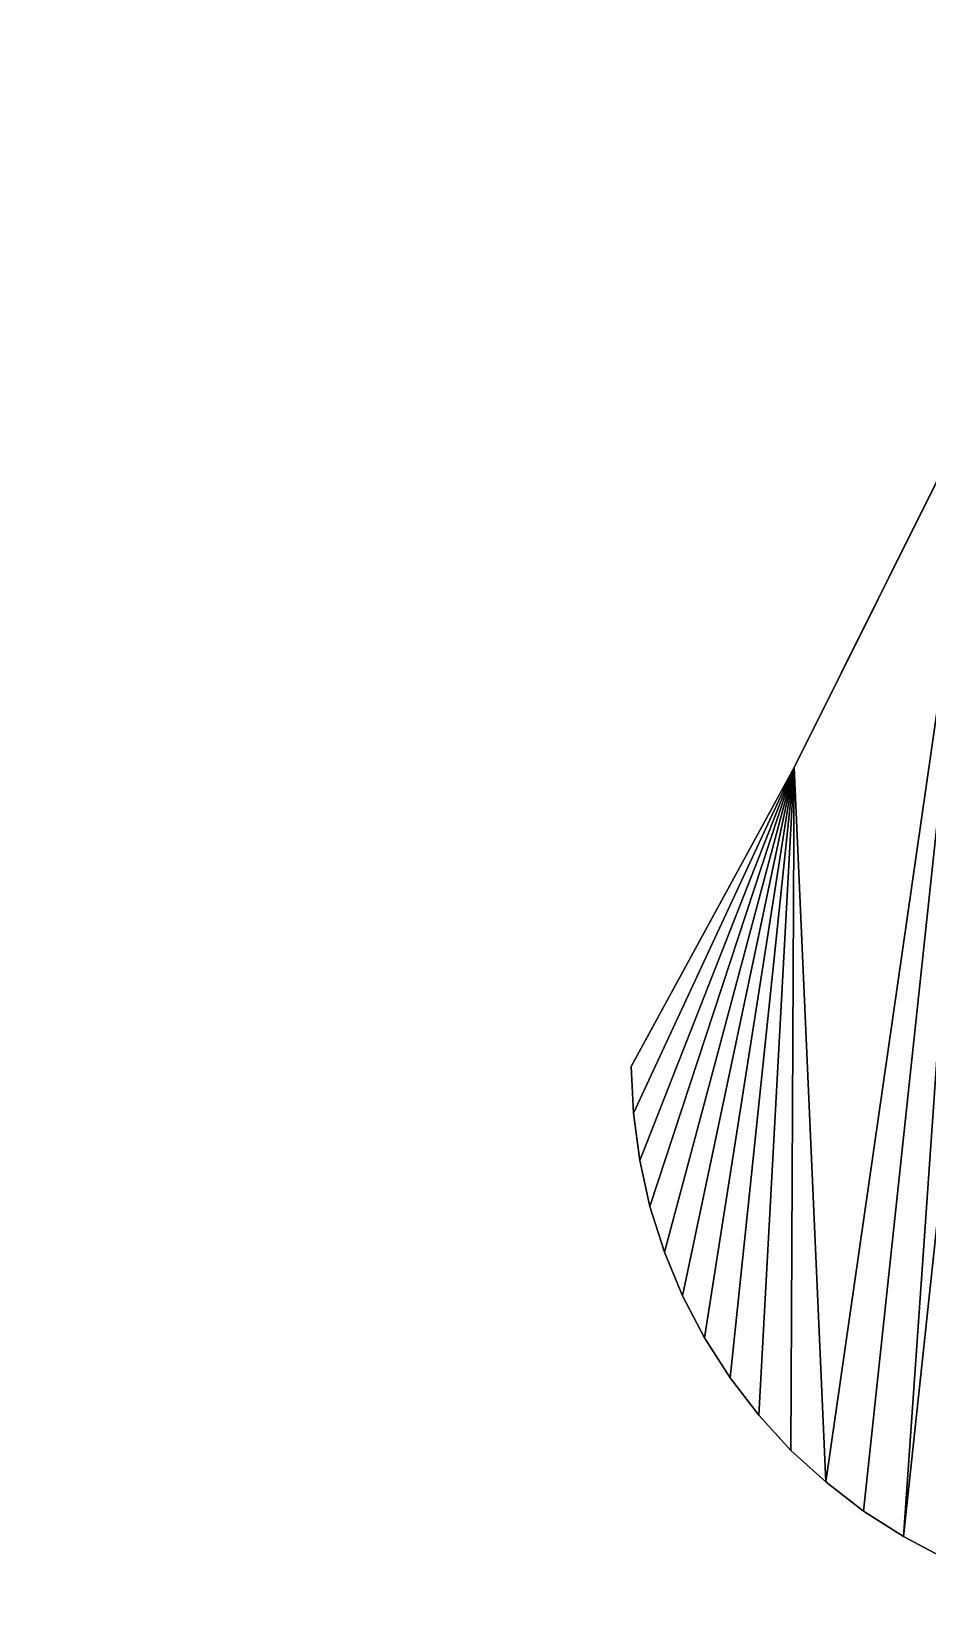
# Model space of a CAD drawing. Header units: inches. Extents: x -40 to 40, y -39.9 to 40.1.
# Drawn here: x -20.67 to -17.38, y -18.36 to -12.55 of the extents above; entities that cross this region are included whole.
import ezdxf

# ---------------------------------------------------------------- set-up
doc = ezdxf.new("R2010")
doc.units = ezdxf.units.IN
doc.header["$MEASUREMENT"] = 0
doc.layers.get('0').update_dxf_attribs({"color": 13})
doc.layers.add('Layer 1', color=7, linetype='Continuous')

# ---------------------------------------------------------------- blocks, each defined once
blk = doc.blocks.new('Group#103')
at = {"layer": 'Layer 1', "color": 163}
for p, q in [((22.7984, 25.9969), (22.0999, 24.5968)), ((22.7984, 25.9969, 1.5), (22.0999, 24.5968, 1.5)), ((22.0999, 24.5968), (21.5007, 23.4971)), ((22.0999, 24.5968, 1.5), (21.5007, 23.4971, 1.5)), ((21.5007, 23.4971), (21.5087, 23.3248)), ((21.5007, 23.4971, 1.5), (21.5087, 23.3248, 1.5)), ((21.5087, 23.3248), (21.5323, 23.1512)), ((21.5087, 23.3248, 1.5), (21.5323, 23.1512, 1.5)), ((21.5323, 23.1512), (21.5694, 22.9817)), ((21.5323, 23.1512, 1.5), (21.5694, 22.9817, 1.5)), ((21.5694, 22.9817), (21.623, 22.8136)), ((21.5694, 22.9817, 1.5), (21.623, 22.8136, 1.5)), ((21.623, 22.8136), (21.6893, 22.6537)), ((21.623, 22.8136, 1.5), (21.6893, 22.6537, 1.5)), ((21.6893, 22.6537), (21.7704, 22.499)), ((21.6893, 22.6537, 1.5), (21.7704, 22.499, 1.5)), ((21.7704, 22.499), (21.8643, 22.3519)), ((21.7704, 22.499, 1.5), (21.8643, 22.3519, 1.5)), ((21.8643, 22.3519), (21.9706, 22.2141)), ((21.8643, 22.3519, 1.5), (21.9706, 22.2141, 1.5)), ((21.9706, 22.2141), (22.0877, 22.0846)), ((21.9706, 22.2141, 1.5), (22.0877, 22.0846, 1.5)), ((22.0877, 22.0846), (22.2171, 21.9688)), ((22.0877, 22.0846, 1.5), (22.2171, 21.9688, 1.5)), ((22.2171, 21.9688), (22.355, 21.8614)), ((22.2171, 21.9688, 1.5), (22.355, 21.8614, 1.5)), ((22.355, 21.8614), (22.5025, 21.7676)), ((22.355, 21.8614, 1.5), (22.5025, 21.7676, 1.5)), ((22.5025, 21.7676), (22.6567, 21.6863)), ((22.5025, 21.7676, 1.5), (22.6567, 21.6863, 1.5))]:
    blk.add_line(p, q, dxfattribs=at)
at = {"layer": 'Layer 1'}
for p, q in [((22.0999, 24.5968), (22.0999, 24.5968, 1.5)), ((21.5007, 23.4971), (21.5007, 23.4971, 1.5)), ((21.5087, 23.3248), (21.5087, 23.3248, 1.5)), ((21.5323, 23.1512), (21.5323, 23.1512, 1.5)), ((21.5694, 22.9817), (21.5694, 22.9817, 1.5)), ((21.623, 22.8136), (21.623, 22.8136, 1.5)), ((21.6893, 22.6537), (21.6893, 22.6537, 1.5)), ((21.7704, 22.499), (21.7704, 22.499, 1.5)), ((21.8643, 22.3519), (21.8643, 22.3519, 1.5)), ((21.9706, 22.2141), (21.9706, 22.2141, 1.5)), ((22.0877, 22.0846), (22.0877, 22.0846, 1.5)), ((22.2171, 21.9688), (22.2171, 21.9688, 1.5)), ((22.355, 21.8614), (22.355, 21.8614, 1.5)), ((22.5025, 21.7676), (22.5025, 21.7676, 1.5))]:
    blk.add_line(p, q, dxfattribs=at)
mesh = blk.add_polyface()
corners = [(22.9005, 23.5847), (22.7984, 25.9969), (23.2987, 27.1985), (23.0211, 23.6347), (23.1505, 23.6517), (23.2799, 23.6347), (18.0018, 41.0011), (0, 39.0015), (0, 41.0011), (18.0018, 39.0015), (18.5087, 41.0078), (18.5087, 38.9864), (18.8007, 41.0192), (18.8007, 38.9767), (19.1208, 41.0353), (19.1208, 38.9588), (19.4692, 41.067), (19.4692, 38.9285), (19.9488, 41.1168), (19.9488, 38.8775), (20.4697, 41.1885), (20.4697, 38.8058), (20.879, 41.2572), (20.879, 38.7369), (21.1987, 41.3178), (21.1987, 38.6763), (21.6989, 41.4269), (21.6989, 38.5674), (22.2403, 41.5673), (22.2403, 38.4269), (22.5301, 41.6668), (22.5301, 38.329), (22.7505, 41.7574), (22.7505, 38.2367), (23.0606, 41.9173), (23.0606, 38.0768), (23.3403, 42.0883), (23.3403, 37.9073)]
mesh.append_faces([[corners[k] for k in face] for face in [(6, 7, 8)]], dxfattribs={"vtx0": -1})
mesh.append_faces([[corners[k] for k in face] for face in [(3, 2, 4), (4, 2, 5), (7, 6, 9), (9, 10, 11), (11, 12, 13), (13, 14, 15), (15, 16, 17), (17, 18, 19), (19, 20, 21), (21, 22, 23), (23, 24, 25), (25, 26, 27), (27, 28, 29), (29, 30, 31), (31, 32, 33), (33, 34, 35), (35, 36, 37)]], dxfattribs={"vtx0": -1, "vtx1": -1})
mesh.append_faces([[corners[k] for k in face] for face in [(0, 1, 2), (9, 6, 10), (11, 10, 12), (13, 12, 14), (15, 14, 16), (17, 16, 18), (19, 18, 20), (21, 20, 22), (23, 22, 24), (25, 24, 26), (27, 26, 28), (29, 28, 30), (31, 30, 32), (33, 32, 34), (35, 34, 36)]], dxfattribs={"vtx0": -1, "vtx2": -1})
mesh = blk.add_polyface()
corners = [(18.0018, 39.0015, 1.5), (0, 41.0011, 1.5), (0, 39.0015, 1.5), (18.0018, 41.0011, 1.5), (18.5087, 38.9864, 1.5), (18.5087, 41.0078, 1.5), (18.8007, 38.9767, 1.5), (18.8007, 41.0192, 1.5), (19.1208, 38.9588, 1.5), (19.1208, 41.0353, 1.5), (19.4692, 38.9285, 1.5), (19.4692, 41.067, 1.5), (19.9488, 38.8775, 1.5), (19.9488, 41.1168, 1.5), (20.4697, 38.8058, 1.5), (20.4697, 41.1885, 1.5), (20.879, 38.7369, 1.5), (20.879, 41.2572, 1.5), (21.1987, 38.6763, 1.5), (21.1987, 41.3178, 1.5), (21.6989, 38.5674, 1.5), (21.6989, 41.4269, 1.5), (22.2403, 38.4269, 1.5), (22.2403, 41.5673, 1.5), (22.5301, 38.329, 1.5), (22.5301, 41.6668, 1.5), (22.7505, 38.2367, 1.5), (22.7505, 41.7574, 1.5), (23.0606, 38.0768, 1.5), (23.0606, 41.9173, 1.5), (23.3403, 37.9073, 1.5), (22.7984, 25.9969, 1.5), (22.9005, 23.5847, 1.5), (23.2987, 27.1985, 1.5), (23.0211, 23.6347, 1.5), (23.1505, 23.6517, 1.5), (23.2799, 23.6347, 1.5), (23.4005, 23.5847, 1.5)]
mesh.append_faces([[corners[k] for k in face] for face in [(0, 1, 2)]], dxfattribs={"vtx0": -1})
mesh.append_faces([[corners[k] for k in face] for face in [(1, 0, 3), (3, 4, 5), (5, 6, 7), (7, 8, 9), (9, 10, 11), (11, 12, 13), (13, 14, 15), (15, 16, 17), (17, 18, 19), (19, 20, 21), (21, 22, 23), (23, 24, 25), (25, 26, 27), (27, 28, 29), (31, 32, 33)]], dxfattribs={"vtx0": -1, "vtx1": -1})
mesh.append_faces([[corners[k] for k in face] for face in [(3, 0, 4), (5, 4, 6), (7, 6, 8), (9, 8, 10), (11, 10, 12), (13, 12, 14), (15, 14, 16), (17, 16, 18), (19, 18, 20), (21, 20, 22), (23, 22, 24), (25, 24, 26), (27, 26, 28), (29, 28, 30), (33, 34, 35), (33, 35, 36), (33, 36, 37)]], dxfattribs={"vtx0": -1, "vtx2": -1})
mesh = blk.add_polyface()
corners = [(22.0999, 24.5968), (21.5087, 23.3248), (21.5007, 23.4971), (21.5323, 23.1512), (21.5694, 22.9817), (21.623, 22.8136), (21.6893, 22.6537), (21.7704, 22.499), (21.8643, 22.3519), (21.9706, 22.2141), (22.0877, 22.0846), (22.2171, 21.9688), (22.7984, 25.9969), (22.355, 21.8614), (22.5025, 21.7676), (22.6505, 23.1517), (22.6676, 23.2811), (22.7175, 23.4017), (22.797, 23.5053), (22.9005, 23.5847), (23.2987, 27.1985), (23.0211, 23.6347), (23.2799, 23.6347), (23.4005, 23.5847), (22.6567, 21.6863), (22.6676, 23.0223), (22.8165, 21.6202), (22.7175, 22.9017), (22.797, 22.7982), (22.9005, 22.7187), (22.9848, 21.5665), (23.0211, 22.6688), (23.1541, 21.5289), (23.1505, 22.6517), (23.2799, 22.6688), (23.3276, 21.5058), (23.4005, 22.7187)]
mesh.append_faces([[corners[k] for k in face] for face in [(0, 1, 2)]], dxfattribs={"vtx0": -1})
mesh.append_faces([[corners[k] for k in face] for face in [(1, 0, 3), (3, 0, 4), (4, 0, 5), (5, 0, 6), (6, 0, 7), (7, 0, 8), (8, 0, 9), (9, 0, 10), (10, 0, 11), (11, 12, 13), (13, 12, 14), (15, 12, 16), (16, 12, 17), (17, 12, 18), (18, 12, 19), (19, 20, 21), (22, 20, 23), (24, 25, 26), (26, 29, 30), (30, 31, 32), (32, 34, 35)]], dxfattribs={"vtx0": -1, "vtx1": -1})
mesh.append_faces([[corners[k] for k in face] for face in [(14, 12, 15)]], dxfattribs={"vtx0": -1, "vtx1": -1, "vtx2": -1})
mesh.append_faces([[corners[k] for k in face] for face in [(11, 0, 12), (15, 24, 14), (24, 15, 25), (26, 25, 27), (26, 27, 28), (26, 28, 29), (30, 29, 31), (32, 31, 33), (32, 33, 34), (35, 34, 36)]], dxfattribs={"vtx0": -1, "vtx2": -1})
mesh = blk.add_polyface()
corners = [(22.6567, 21.6863, 1.5), (22.6505, 23.1517, 1.5), (22.5025, 21.7676, 1.5), (22.6676, 23.0223, 1.5), (22.8165, 21.6202, 1.5), (22.7175, 22.9017, 1.5), (22.797, 22.7982, 1.5), (22.9005, 22.7187, 1.5), (22.9848, 21.5665, 1.5), (23.0211, 22.6688, 1.5), (23.1541, 21.5289, 1.5), (23.1505, 22.6517, 1.5), (23.2799, 22.6688, 1.5), (23.3276, 21.5058, 1.5), (23.4005, 22.7187, 1.5), (23.4973, 21.4962, 1.5), (21.5087, 23.3248, 1.5), (22.0999, 24.5968, 1.5), (21.5007, 23.4971, 1.5), (21.5323, 23.1512, 1.5), (21.5694, 22.9817, 1.5), (21.623, 22.8136, 1.5), (21.6893, 22.6537, 1.5), (21.7704, 22.499, 1.5), (21.8643, 22.3519, 1.5), (21.9706, 22.2141, 1.5), (22.0877, 22.0846, 1.5), (22.2171, 21.9688, 1.5), (22.7984, 25.9969, 1.5), (22.355, 21.8614, 1.5), (22.6676, 23.2811, 1.5), (22.7175, 23.4017, 1.5), (22.797, 23.5053, 1.5), (22.9005, 23.5847, 1.5), (23.2987, 27.1985, 1.5), (23.0211, 23.6347, 1.5)]
mesh.append_faces([[corners[k] for k in face] for face in [(16, 17, 18)]], dxfattribs={"vtx0": -1})
mesh.append_faces([[corners[k] for k in face] for face in [(0, 1, 2), (1, 0, 3), (3, 4, 5), (5, 4, 6), (6, 4, 7), (7, 8, 9), (9, 10, 11), (11, 10, 12), (12, 13, 14), (17, 27, 28)]], dxfattribs={"vtx0": -1, "vtx1": -1})
mesh.append_faces([[corners[k] for k in face] for face in [(28, 2, 1)]], dxfattribs={"vtx0": -1, "vtx1": -1, "vtx2": -1})
mesh.append_faces([[corners[k] for k in face] for face in [(3, 0, 4), (7, 4, 8), (9, 8, 10), (12, 10, 13), (14, 13, 15), (17, 16, 19), (17, 19, 20), (17, 20, 21), (17, 21, 22), (17, 22, 23), (17, 23, 24), (17, 24, 25), (17, 25, 26), (17, 26, 27), (28, 27, 29), (28, 29, 2), (28, 1, 30), (28, 30, 31), (28, 31, 32), (28, 32, 33), (34, 33, 35)]], dxfattribs={"vtx0": -1, "vtx2": -1})
mesh = blk.add_polyface()
corners = [(22.7984, 25.9969, 1.5), (22.0999, 24.5968), (22.0999, 24.5968, 1.5), (22.7984, 25.9969)]
mesh.append_faces([[corners[k] for k in face] for face in [(0, 1, 2), (1, 0, 3)]], dxfattribs={"vtx0": -1})
mesh = blk.add_polyface()
corners = [(22.0999, 24.5968, 1.5), (21.5007, 23.4971), (21.5007, 23.4971, 1.5), (22.0999, 24.5968)]
mesh.append_faces([[corners[k] for k in face] for face in [(0, 1, 2), (1, 0, 3)]], dxfattribs={"vtx0": -1})
mesh = blk.add_polyface()
corners = [(21.5007, 23.4971, 1.5), (21.5087, 23.3248), (21.5087, 23.3248, 1.5), (21.5007, 23.4971)]
mesh.append_faces([[corners[k] for k in face] for face in [(0, 1, 2), (1, 0, 3)]], dxfattribs={"vtx0": -1})
mesh = blk.add_polyface()
corners = [(21.5087, 23.3248, 1.5), (21.5323, 23.1512), (21.5323, 23.1512, 1.5), (21.5087, 23.3248)]
mesh.append_faces([[corners[k] for k in face] for face in [(0, 1, 2), (1, 0, 3)]], dxfattribs={"vtx0": -1})
mesh = blk.add_polyface()
corners = [(21.5323, 23.1512, 1.5), (21.5694, 22.9817), (21.5694, 22.9817, 1.5), (21.5323, 23.1512)]
mesh.append_faces([[corners[k] for k in face] for face in [(0, 1, 2), (1, 0, 3)]], dxfattribs={"vtx0": -1})
mesh = blk.add_polyface()
corners = [(21.5694, 22.9817, 1.5), (21.623, 22.8136), (21.623, 22.8136, 1.5), (21.5694, 22.9817)]
mesh.append_faces([[corners[k] for k in face] for face in [(0, 1, 2), (1, 0, 3)]], dxfattribs={"vtx0": -1})
mesh = blk.add_polyface()
corners = [(21.623, 22.8136, 1.5), (21.6893, 22.6537), (21.6893, 22.6537, 1.5), (21.623, 22.8136)]
mesh.append_faces([[corners[k] for k in face] for face in [(0, 1, 2), (1, 0, 3)]], dxfattribs={"vtx0": -1})
mesh = blk.add_polyface()
corners = [(21.6893, 22.6537, 1.5), (21.7704, 22.499), (21.7704, 22.499, 1.5), (21.6893, 22.6537)]
mesh.append_faces([[corners[k] for k in face] for face in [(0, 1, 2), (1, 0, 3)]], dxfattribs={"vtx0": -1})
mesh = blk.add_polyface()
corners = [(21.7704, 22.499, 1.5), (21.8643, 22.3519), (21.8643, 22.3519, 1.5), (21.7704, 22.499)]
mesh.append_faces([[corners[k] for k in face] for face in [(0, 1, 2), (1, 0, 3)]], dxfattribs={"vtx0": -1})
mesh = blk.add_polyface()
corners = [(21.8643, 22.3519, 1.5), (21.9706, 22.2141), (21.9706, 22.2141, 1.5), (21.8643, 22.3519)]
mesh.append_faces([[corners[k] for k in face] for face in [(0, 1, 2), (1, 0, 3)]], dxfattribs={"vtx0": -1})
mesh = blk.add_polyface()
corners = [(21.9706, 22.2141, 1.5), (22.0877, 22.0846), (22.0877, 22.0846, 1.5), (21.9706, 22.2141)]
mesh.append_faces([[corners[k] for k in face] for face in [(0, 1, 2), (1, 0, 3)]], dxfattribs={"vtx0": -1})
mesh = blk.add_polyface()
corners = [(22.2171, 21.9688, 1.5), (22.0877, 22.0846), (22.2171, 21.9688), (22.0877, 22.0846, 1.5)]
mesh.append_faces([[corners[k] for k in face] for face in [(0, 1, 2), (1, 0, 3)]], dxfattribs={"vtx0": -1})
mesh = blk.add_polyface()
corners = [(22.355, 21.8614, 1.5), (22.2171, 21.9688), (22.355, 21.8614), (22.2171, 21.9688, 1.5)]
mesh.append_faces([[corners[k] for k in face] for face in [(0, 1, 2), (1, 0, 3)]], dxfattribs={"vtx0": -1})
mesh = blk.add_polyface()
corners = [(22.5025, 21.7676, 1.5), (22.355, 21.8614), (22.5025, 21.7676), (22.355, 21.8614, 1.5)]
mesh.append_faces([[corners[k] for k in face] for face in [(0, 1, 2), (1, 0, 3)]], dxfattribs={"vtx0": -1})
mesh = blk.add_polyface()
corners = [(22.6567, 21.6863, 1.5), (22.5025, 21.7676), (22.6567, 21.6863), (22.5025, 21.7676, 1.5)]
mesh.append_faces([[corners[k] for k in face] for face in [(0, 1, 2), (1, 0, 3)]], dxfattribs={"vtx0": -1})
blk = doc.blocks.new('Group#106')
at = {"color": 251}
blk.add_blockref('Group#103', (0, 0, 2.5), dxfattribs=at)

msp = doc.modelspace()

# ---------------------------------------------------------------- block references
msp.add_blockref('Group#106', (-39.9658, -39.8538, -3.7))

doc.saveas('drawing.dxf')
